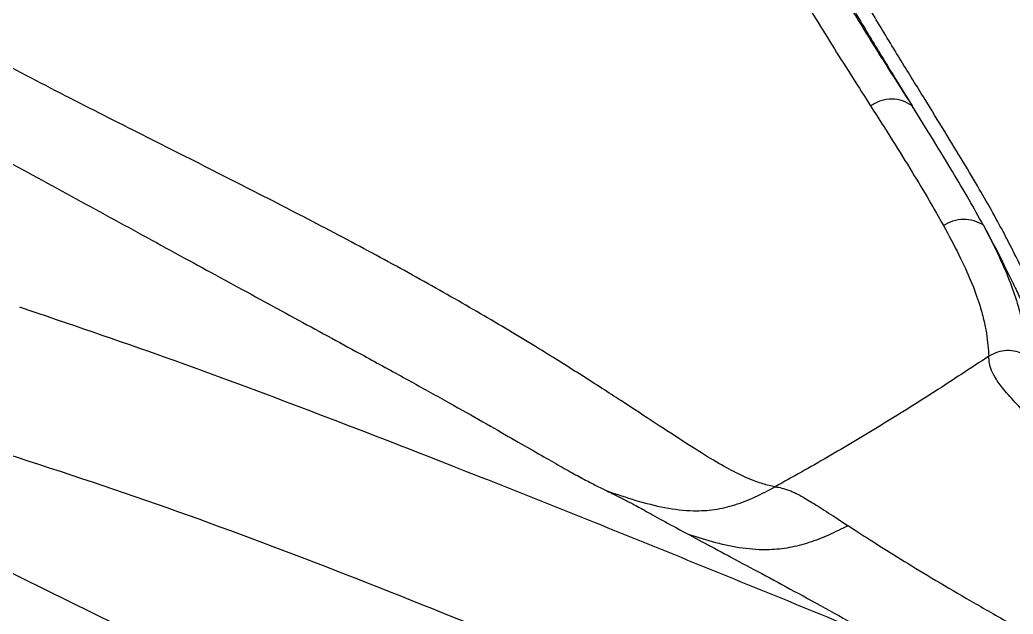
# Model space of a CAD drawing. Extents: x 400 to 501, y 484 to 634.
# Drawn here: x 474.73 to 481.66, y 513.42 to 517.57 of the extents above; entities that cross this region are included whole.
import ezdxf

# ---------------------------------------------------------------- set-up
doc = ezdxf.new("R2010")
doc.units = 0
doc.header["$MEASUREMENT"] = 0
doc.layers.add('DIM', color=3, linetype='Continuous')
doc.layers.add('GEOMETRY', color=3, linetype='Continuous', lineweight=25)

# ---------------------------------------------------------------- blocks, each defined once
blk = doc.blocks.new('2026 GRANDEE')
at = {"layer": 'GEOMETRY', "ltscale": 16}
blk.add_line((31.2752, -86.5824), (20.9259, -81.5028), dxfattribs=at)
for points, knots in [([(28.7015, -77.1539), (28.7603, -77.2797), (28.8796, -77.5353), (29.0711, -77.8968), (29.2676, -78.2526), (29.4895, -78.6401), (29.7323, -79.052), (29.9954, -79.4795), (30.1603, -79.7377), (30.2434, -79.868)], [0, 0, 0, 0, 0.114419, 0.232528, 0.353988, 0.478493, 0.648634, 0.82269, 1, 1, 1, 1]), ([(28.991, -77.1476), (29.0493, -77.2728), (29.1681, -77.5277), (29.359, -77.8888), (29.5552, -78.2451), (29.7539, -78.5933), (29.9525, -78.9327), (30.1492, -79.2597), (30.3454, -79.5741), (30.4705, -79.7695), (30.5336, -79.868)], [0, 0, 0, 0, 0.1137257, 0.2315375, 0.3529458, 0.4775312, 0.6048667, 0.7345404, 0.866251, 1, 1, 1, 1]), ([(29.0372, -77.1665), (29.1064, -77.3152), (29.2439, -77.6104), (29.4559, -78.0109), (29.6595, -78.3844), (29.8544, -78.7309), (30.0397, -79.0529), (30.2155, -79.3494), (30.3811, -79.6212), (30.4833, -79.7867), (30.5336, -79.868)], [0, 0, 0, 0, 0.134351, 0.266711, 0.396543, 0.523698, 0.648007, 0.769089, 0.886526, 1, 1, 1, 1]), ([(31.4732, -81.3619), (31.4598, -81.3356), (31.4324, -81.2815), (31.3903, -81.1944), (31.345, -81.0991), (31.2949, -80.9941), (31.2373, -80.8771), (31.169, -80.7452), (31.0872, -80.5957), (30.9897, -80.426), (30.8756, -80.2345), (30.7446, -80.02), (30.5975, -79.7819), (30.435, -79.5193), (30.261, -79.2316), (30.1389, -79.0217), (30.077, -78.9153)], [0, 0, 0, 0, 0.050161, 0.102857, 0.15805, 0.215759, 0.276347, 0.340429, 0.408592, 0.481191, 0.558296, 0.639664, 0.724944, 0.813715, 0.905492, 1, 1, 1, 1]), ([(29.5774, -82.5286), (29.5493, -82.5227), (29.4929, -82.5107), (29.3951, -82.4749), (29.2771, -82.4186), (29.1312, -82.3355), (28.9541, -82.2243), (28.7454, -82.0878), (28.5056, -81.9302), (28.2339, -81.7547), (27.9169, -81.5561), (27.5506, -81.3362), (27.1321, -81.097), (26.6798, -80.8506), (26.1978, -80.5982), (25.6905, -80.3398), (25.1633, -80.0741), (24.6225, -79.8011), (24.2539, -79.6079), (24.0698, -79.5114)], [0, 0, 0, 0, 0.055178, 0.110756, 0.166583, 0.222677, 0.278867, 0.334118, 0.389414, 0.444767, 0.500165, 0.563143, 0.62613, 0.68897, 0.751593, 0.814068, 0.87636, 0.938244, 1, 1, 1, 1]), ([(23.0284, -79.6124), (23.2261, -79.7192), (23.6207, -79.9325), (24.1844, -80.2389), (24.7307, -80.5369), (25.2581, -80.8251), (25.7665, -81.1027), (26.253, -81.3676), (26.6649, -81.5914), (27.0031, -81.7765), (27.2736, -81.9264), (27.5135, -82.0615), (27.7195, -82.1795), (27.8918, -82.2792), (28.0334, -82.3606), (28.1493, -82.4255), (28.245, -82.4773), (28.3262, -82.5199), (28.3767, -82.5449), (28.402, -82.5574)], [0, 0, 0, 0, 0.072258, 0.144247, 0.216011, 0.287278, 0.358319, 0.429326, 0.500279, 0.549945, 0.599617, 0.649281, 0.698958, 0.748624, 0.798401, 0.848337, 0.898581, 0.94916, 1, 1, 1, 1]), ([(30.5336, -79.868), (30.5124, -79.8549), (30.47, -79.8288), (30.3926, -79.8181), (30.3134, -79.8288), (30.2668, -79.8549), (30.2434, -79.868)], [0, 0, 0, 0, 0.25, 0.5, 0.75, 1, 1, 1, 1]), ([(30.2434, -79.868), (30.2954, -79.9499), (30.3977, -80.1111), (30.5337, -80.33), (30.6535, -80.5284), (30.7199, -80.6461), (30.7523, -80.7035)], [0, 0, 0, 0, 0.263976, 0.520014, 0.76583, 1, 1, 1, 1]), ([(31.0295, -80.6989), (30.9977, -80.6415), (30.9324, -80.5239), (30.8155, -80.3263), (30.6832, -80.1089), (30.5839, -79.9491), (30.5336, -79.868)], [0, 0, 0, 0, 0.23444, 0.480375, 0.736331, 1, 1, 1, 1]), ([(30.7523, -80.7035), (30.7741, -80.6914), (30.8176, -80.6673), (30.8919, -80.6566), (30.9657, -80.6648), (31.0082, -80.6875), (31.0295, -80.6989)], [0, 0, 0, 0, 0.2500001, 0.5, 0.7499999, 1, 1, 1, 1]), ([(30.7523, -80.7035), (30.7901, -80.7737), (30.8662, -80.9151), (30.9491, -81.0986), (31.0034, -81.2467), (31.0357, -81.3646), (31.054, -81.4593), (31.0643, -81.5442), (31.0677, -81.5926), (31.0694, -81.617)], [0, 0, 0, 0, 0.156019, 0.314433, 0.476811, 0.602323, 0.731312, 0.86422, 1, 1, 1, 1]), ([(31.0295, -80.6989), (31.0654, -80.7683), (31.1376, -80.9082), (31.2163, -81.0903), (31.2678, -81.2377), (31.2978, -81.3554), (31.3138, -81.45), (31.3213, -81.5349), (31.3226, -81.5835), (31.3232, -81.608)], [0, 0, 0, 0, 0.156482, 0.315355, 0.478063, 0.603635, 0.732452, 0.864925, 1, 1, 1, 1]), ([(31.0295, -80.6989), (31.0562, -80.7482), (31.108, -80.8439), (31.1724, -80.9718), (31.2279, -81.0861), (31.2773, -81.1888), (31.3228, -81.2821), (31.3525, -81.3396), (31.3669, -81.3677)], [0, 0, 0, 0, 0.189784, 0.368344, 0.537779, 0.699482, 0.85361, 1, 1, 1, 1]), ([(30.3145, -83.5918), (29.8197, -83.3893), (28.8294, -82.9839), (27.5034, -82.4519), (26.335, -81.9989), (25.3256, -81.6221), (24.6439, -81.3909), (24.3027, -81.2751)], [0, 0, 0, 0, 0.249195, 0.498787, 0.665355, 0.832502, 1, 1, 1, 1]), ([(31.0694, -81.617), (30.9433, -81.7004), (30.6932, -81.8657), (30.3173, -82.1002), (29.9461, -82.3223), (29.6993, -82.4604), (29.5774, -82.5286)], [0, 0, 0, 0, 0.256176, 0.508156, 0.757051, 1, 1, 1, 1]), ([(31.3232, -81.608), (31.3029, -81.599), (31.2622, -81.5809), (31.195, -81.5755), (31.1283, -81.5856), (31.089, -81.6066), (31.0694, -81.617)], [0, 0, 0, 0, 0.249999, 0.5, 0.750001, 1, 1, 1, 1]), ([(41.38, -82.4141), (41.2002, -82.5897), (40.8396, -82.942), (40.2698, -83.443), (39.6777, -83.9247), (39.0638, -84.3813), (38.5545, -84.7288), (38.1622, -84.9802), (37.885, -85.1444), (37.6382, -85.2663), (37.4222, -85.3468), (37.2432, -85.3956), (37.0482, -85.4254), (36.8399, -85.429), (36.6269, -85.4029), (36.3724, -85.3393), (36.0928, -85.2304), (35.7953, -85.0838), (35.5174, -84.935), (35.2503, -84.7876), (34.9919, -84.6399), (34.7402, -84.4922), (34.4328, -84.307), (34.0751, -84.0834), (33.6776, -83.8221), (33.3027, -83.5631), (32.9518, -83.3096), (32.6246, -83.0652), (32.3211, -82.834), (32.0398, -82.6206), (31.7897, -82.4252), (31.5777, -82.2486), (31.4057, -82.0937), (31.2734, -81.9631), (31.1786, -81.8574), (31.1178, -81.7756), (31.0851, -81.7134), (31.0724, -81.6643), (31.0704, -81.6329), (31.0694, -81.617)], [0, 0, 0, 0, 0.0456789, 0.0916212, 0.1378506, 0.1844059, 0.2306465, 0.249899, 0.2691089, 0.2892052, 0.2998183, 0.3109664, 0.3228846, 0.3355735, 0.3487187, 0.3617853, 0.3832034, 0.4032086, 0.4223821, 0.4410762, 0.4595915, 0.4778631, 0.4960966, 0.5281897, 0.5603529, 0.5926974, 0.6251367, 0.6575764, 0.6900658, 0.7224113, 0.7545458, 0.7861436, 0.8172255, 0.8478482, 0.8780978, 0.9082565, 0.9384199, 0.9689667, 1, 1, 1, 1]), ([(23.985, -82.2257), (24.384, -82.3547), (25.1842, -82.6136), (26.3683, -83.0539), (27.5457, -83.5217), (28.7145, -84.0157), (29.8759, -84.5295), (30.6435, -84.8872), (31.0274, -85.0661)], [0, 0, 0, 0, 0.165498, 0.331836, 0.498604, 0.665677, 0.832789, 1, 1, 1, 1]), ([(28.402, -82.5574), (28.4695, -82.5802), (28.603, -82.6251), (28.8043, -82.6778), (28.9893, -82.7005), (29.1544, -82.6913), (29.2991, -82.6578), (29.44, -82.601), (29.5309, -82.5531), (29.5774, -82.5286)], [0, 0, 0, 0, 0.1745285, 0.3451045, 0.5094065, 0.6291868, 0.7487083, 0.8714505, 1, 1, 1, 1]), ([(29.5774, -82.5286), (29.5924, -82.531), (29.6222, -82.5356), (29.676, -82.5518), (29.7453, -82.5848), (29.8349, -82.6372), (29.9451, -82.7076), (30.0401, -82.7695), (30.0874, -82.8003)], [0, 0, 0, 0, 0.172746, 0.341993, 0.50945, 0.674522, 0.838132, 1, 1, 1, 1]), ([(28.402, -82.5574), (28.4186, -82.5655), (28.452, -82.5817), (28.5096, -82.6093), (28.5795, -82.646), (28.6727, -82.6977), (28.798, -82.767), (28.9182, -82.8319), (28.9785, -82.8645)], [0, 0, 0, 0, 0.160114, 0.324039, 0.490968, 0.6593, 0.829321, 1, 1, 1, 1]), ([(30.0874, -82.8003), (30.0419, -82.8227), (29.9524, -82.8669), (29.8153, -82.921), (29.6765, -82.9566), (29.5203, -82.973), (29.3476, -82.9617), (29.1618, -82.9212), (29.04, -82.8835), (28.9785, -82.8645)], [0, 0, 0, 0, 0.127985, 0.252151, 0.373874, 0.495214, 0.659398, 0.827926, 1, 1, 1, 1]), ([(30.0874, -82.8003), (30.0889, -82.8013), (30.0919, -82.8032), (30.0949, -82.8052), (30.0964, -82.8062)], [0, 0, 0, 0, 0.499884, 1, 1, 1, 1]), ([(30.0964, -82.8062), (30.1503, -82.841), (30.2566, -82.9099), (30.4504, -83.0316), (30.6671, -83.1636), (30.9119, -83.3079), (31.1828, -83.4632), (31.3847, -83.575), (31.4864, -83.6313)], [0, 0, 0, 0, 0.168889, 0.333406, 0.497914, 0.662216, 0.829969, 1, 1, 1, 1]), ([(28.9785, -82.8645), (29.0349, -82.8947), (29.1465, -82.9546), (29.3468, -83.0615), (29.5645, -83.1783), (29.8008, -83.3065), (30.0504, -83.4436), (30.2267, -83.5425), (30.3145, -83.5918)], [0, 0, 0, 0, 0.169751, 0.335786, 0.501983, 0.667346, 0.834279, 1, 1, 1, 1])]:
    blk.add_open_spline(points, degree=3, knots=knots, dxfattribs=at)

msp = doc.modelspace()

# ---------------------------------------------------------------- block references
at = {"layer": 'DIM'}
msp.add_blockref('2026 GRANDEE', (450.4248, 596.8403), dxfattribs=at)

doc.saveas('drawing.dxf')
